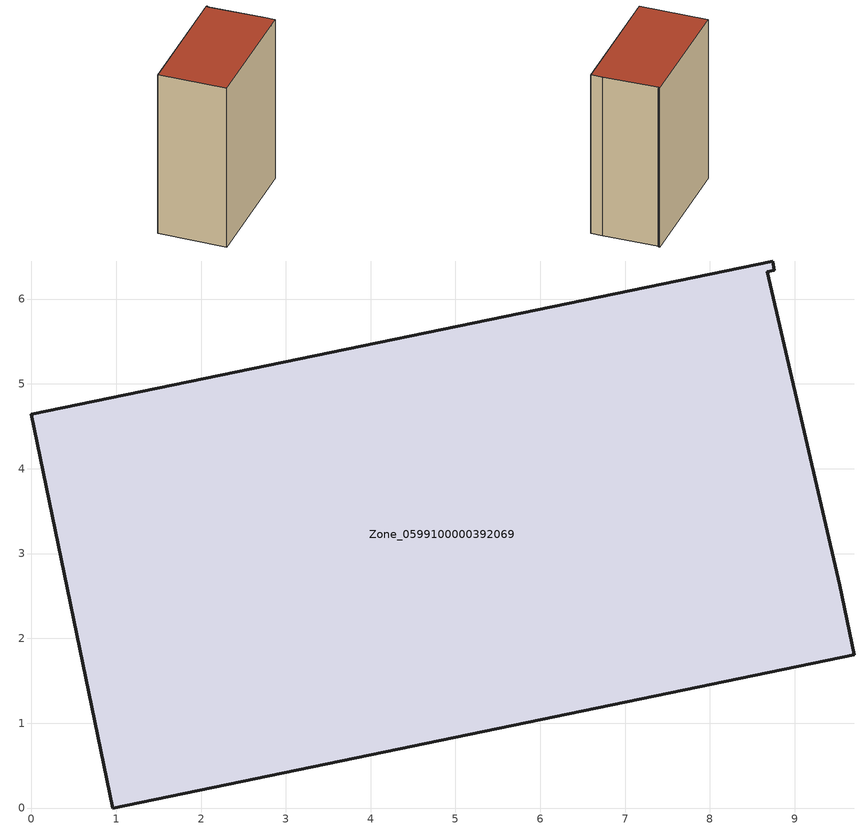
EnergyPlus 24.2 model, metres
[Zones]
Zone_0599100000392069
 floor ground (C_G): 8.68,6.32 9.53,2.62 9.7,1.81 0.96,0 0,4.64 8.74,6.45 8.76,6.34 z0
 wall outside (C_F): 0.96,0 9.7,1.81 9.53,2.62 8.68,6.32 8.76,6.34 8.74,6.45 0,4.64 0.96,0 z0:12.03
 roof outside (C_R): 8.68,6.32 8.76,6.34 8.74,6.45 0,4.64 0.96,0 9.7,1.81 9.53,2.62 z12.03
[BUILDING]
Pand.0599100000392069: North Axis=0; Terrain=City; Loads Convergence Tolerance Value=0.04; Temperature Convergence Tolerance Value=0.4; Solar Distribution=FullExterior; Maximum Number of Warmup Days=25; Minimum Number of Warmup Days=1
[Site:Location]
Rotterdam.The.Hague.AP_ZH_NLD Design_Conditions: Latitude=51.96; Longitude=4.45; Time Zone=1; Elevation=-4.5
[SITE:GROUNDTEMPERATURE:BUILDINGSURFACE]
18, 18, 18, 18, 18, 18, 18, 18, 18, 18, 18, 18
[MATERIAL] Thermal Absorptance=0.9; Solar Absorptance=0.7; Visible Absorptance=0.7
Name | Roughness | Thickness | Conductivity | Density | Specific Heat
G.TI.1992-2005 | MediumSmooth | 0.15 | 0.06 | 540 | 1210
F.TI.1992-2005 | Rough | 0.3 | 0.12 | 1920 | 840
R.TI.1992-2005 | MediumRough | 0.2 | 0.08 | 1500 | 1000
[CONSTRUCTION]
C_G: G.TI.1992-2005
C_F: F.TI.1992-2005
C_R: R.TI.1992-2005
[ZONE]
Zone_0599100000392069: Type=1; Multiplier=1; Ceiling Height=Autocalculate; Volume=Autocalculate; Floor Area=autocalculate; Part of Total Floor Area=Yes
[ZONEINFILTRATION:DESIGNFLOWRATE]
Infil_Zone_0599100000392069: Zone or ZoneList or Space or SpaceList=Zone_0599100000392069; Schedule=AlwaysOn; Design Flow Rate Calculation Method=Flow/Area; Flow Rate per Floor Area=0.0015; Constant Term Coefficient=1; Temperature Term Coefficient=0; Velocity Term Coefficient=0; Velocity Squared Term Coefficient=0
[HVACTEMPLATE:ZONE:IDEALLOADSAIRSYSTEM]
Zone_0599100000392069: Maximum Heating Supply Air Temperature=50; Minimum Cooling Supply Air Temperature=13; Maximum Heating Supply Air Humidity Ratio=0.0156; Minimum Cooling Supply Air Humidity Ratio=0.0077; Heating Limit=NoLimit; Cooling Limit=NoLimit; Dehumidification Control Type=ConstantSensibleHeatRatio; Cooling Sensible Heat Ratio=0.7; Dehumidification Setpoint=60; Humidification Control Type=None; Humidification Setpoint=30; Outdoor Air Method=None; Outdoor Air Flow Rate per Person=0.00944; Outdoor Air Flow Rate per Zone Floor Area=0; Outdoor Air Flow Rate per Zone=0; Demand Controlled Ventilation Type=None; Outdoor Air Economizer Type=NoEconomizer; Heat Recovery Type=None; Sensible Heat Recovery Effectiveness=0.7; Latent Heat Recovery Effectiveness=0.65
[ZONECONTROL:THERMOSTAT]
ThermostatControl_Zone_0599100000392069: Zone or ZoneList=Zone_0599100000392069; Control Type Schedule=DualSetpointControlType; Control 1=Thermostat_Zone_0599100000392069; Temperature Difference Between Cutout And Setpoint=0
[THERMOSTATSETPOINT:DUALSETPOINT]
Thermostat_Zone_0599100000392069: Heating Setpoint Temperature Schedule=HeatingSetpoint_Zone_0599100000392069; Cooling Setpoint Temperature Schedule=CoolingSetpoint_Zone_0599100000392069
[SCHEDULE:COMPACT]
HeatingSetpoint_Zone_0599100000392069: Through: 12/31, For: AllDays, Until: 24:00, 21
CoolingSetpoint_Zone_0599100000392069: Through: 12/31, For: AllDays, Until: 24:00, 24
DualSetpointControlType: Through: 12/31, For: AllDays, Until: 24:00, 4
AlwaysOn: Through: 12/31, For: AllDays, Until: 24:00, 1
